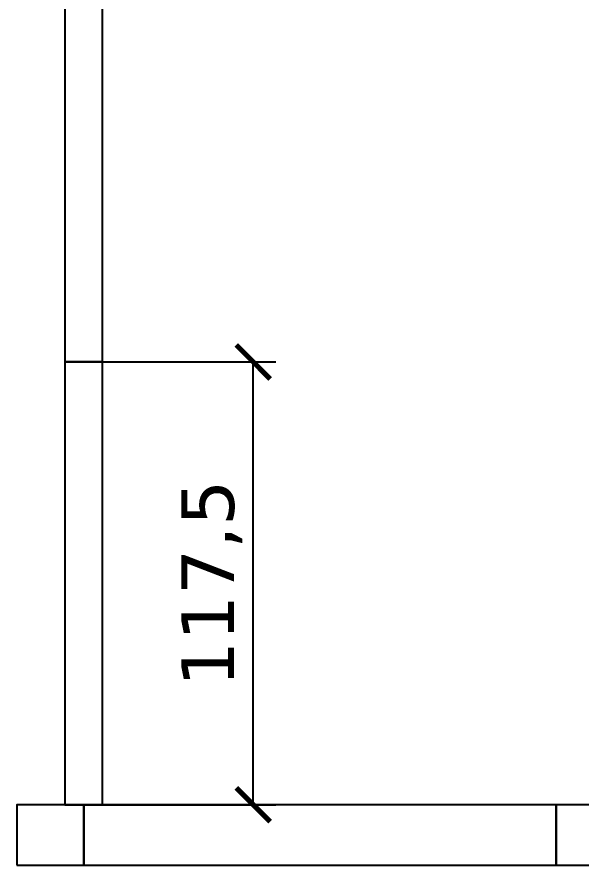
# Model space of a CAD drawing. Header units: centimetres. Extents: x -135 to 5324, y -1304 to 1609.
# Drawn here: x 1961.8 to 2111.6, y 251 to 476 of the extents above; entities that cross this region are included whole.
import ezdxf

# ---------------------------------------------------------------- set-up
doc = ezdxf.new("R2010")
doc.units = ezdxf.units.CM
for name, color, linetype in [('DIS_DUVAR_160', 30, 'Continuous'), ('IC_DUVAR_100', 30, 'Continuous'), ('OZEL_PANEL_OLCU_CM', 3, 'Continuous')]:
    doc.layers.add(name, color=color, linetype=linetype)
doc.styles.add('PORTMAN', font='DejaVuSans.ttf')
doc.dimstyles.new('PORTMAN', dxfattribs={"dimtxt": 14, "dimasz": 9, "dimexe": 6, "dimexo": 5, "dimgap": 4, "dimtad": 1, "dimtxsty": 'PORTMAN', "dimblk": 'ARCHTICK', "dimcen": 2.5, "dimazin": 3, "dimtfac": 0.5, "dimtmove": 2, "dimatfit": 3})

# ---------------------------------------------------------------- blocks, each defined once
blk = doc.blocks.new('BOM_D11_1255p0_DIS_K02')
blk.add_lwpolyline([(107.75, 0), (125.5, 0), (125.5, 16), (107.75, 16)], close=True)
blk = doc.blocks.new('BOM_D09_1255p0_DIS_DOLU')
blk.add_lwpolyline([(0, 0), (16, 0), (16, 125.5), (0, 125.5)], close=True)
blk = doc.blocks.new('BOM_I17_1175p0_IC_DOLU')
blk.add_lwpolyline([(0, 0), (10, 0), (10, 117.5), (0, 117.5)], close=True)
blk = doc.blocks.new('BOM_I14_1255p0_IC_DOLU')
blk.add_lwpolyline([(0, 0), (10, 0), (10, 125.5), (0, 125.5)], close=True)
blk = doc.blocks.new('_ARCHTICK')
at = {"color": 0, "linetype": 'BYBLOCK', "const_width": 0.15}
blk.add_lwpolyline([(-0.5, -0.5), (0.5, 0.5)], dxfattribs=at)

msp = doc.modelspace()

# ---------------------------------------------------------------- block references
at = {"layer": 'DIS_DUVAR_160'}
msp.add_blockref('BOM_D11_1255p0_DIS_K02', (1854, 251), dxfattribs=at)
at = {"layer": 'DIS_DUVAR_160', "rotation": 270}
for p in [(1979.5, 267), (2105, 267)]:
    msp.add_blockref('BOM_D09_1255p0_DIS_DOLU', p, dxfattribs=at)
at = {"layer": 'IC_DUVAR_100'}
for name, p in [('BOM_I14_1255p0_IC_DOLU', (1974.5, 384.5)), ('BOM_I17_1175p0_IC_DOLU', (1974.5, 267))]:
    msp.add_blockref(name, p, dxfattribs=at)

# ---------------------------------------------------------------- dimensions: what is measured, and where the dimension line sits
at = {"layer": 'OZEL_PANEL_OLCU_CM'}
msp.add_linear_dim(base=(2024.5, 267), p1=(1974.5, 267), p2=(1974.5, 384.5), angle=90, dimstyle='PORTMAN', override={"dimtxt": 14, "dimasz": 9, "dimexe": 6, "dimexo": 5, "dimdec": 2, "dimzin": 8, "dimdsep": 44}, dxfattribs=at).render()

doc.saveas('drawing.dxf')
